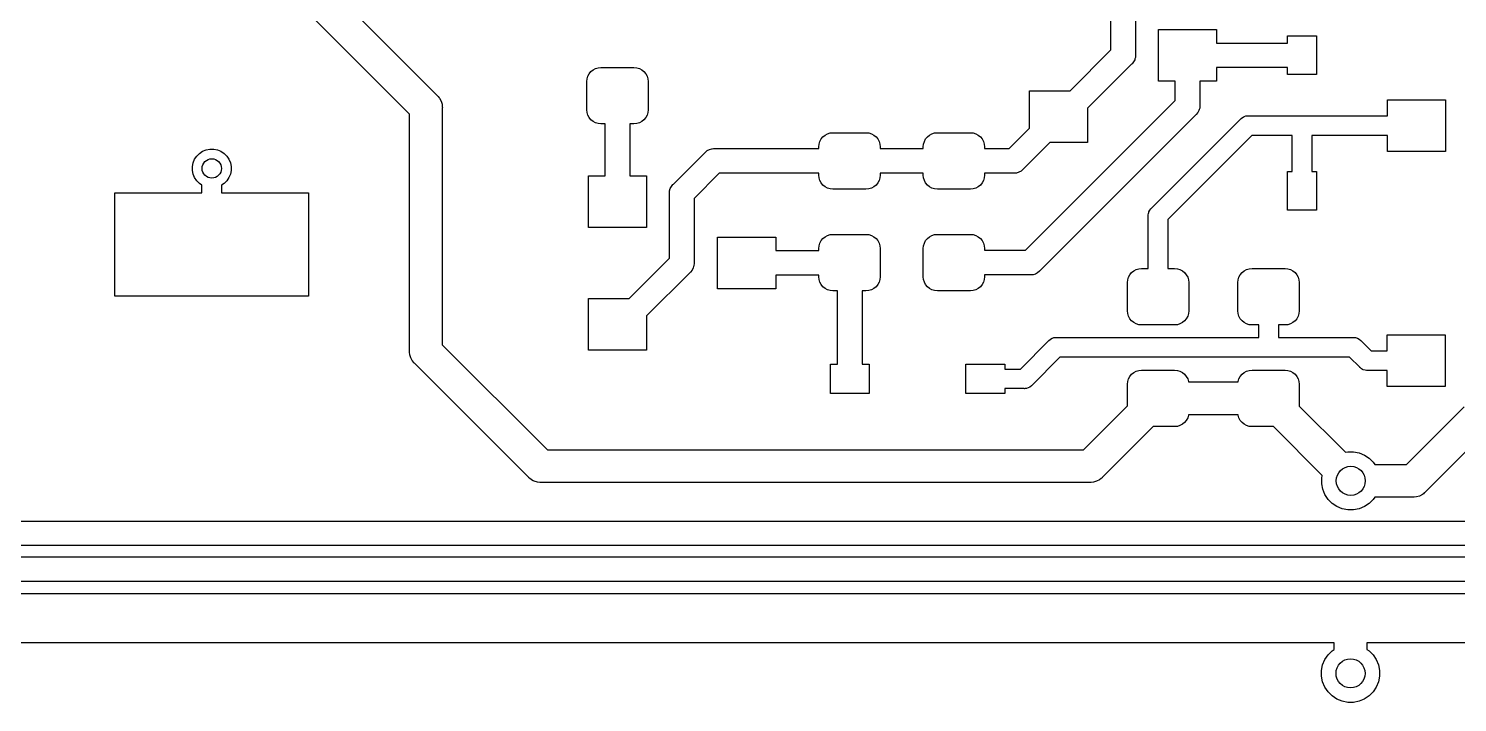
# Model space of a CAD drawing. Extents: x -66 to 211, y -177 to 13.
# Drawn here: x 105.08 to 127.21, y -131.25 to -120.81 of the extents above; entities that cross this region are included whole.
import ezdxf

# ---------------------------------------------------------------- set-up
doc = ezdxf.new("R2010")
doc.units = 0
doc.layers.add('BLACK', color=7, linetype='CONTINUOUS')

msp = doc.modelspace()

# ---------------------------------------------------------------- linework, layer by layer
at = {"layer": 'BLACK', "linetype": 'CONTINUOUS'}
for p, q in [((121.846, -121.143), (121.846, -119.449)), ((122.227, -119.379), (122.227, -121.212)), ((109.184, -119.624), (111.405, -121.844)), ((110.98, -122.138), (108.76, -119.917)), ((122.582, -121.627), (122.582, -120.827)), ((122.582, -120.827), (123.482, -120.827)), ((123.482, -120.827), (123.482, -121.036)), ((123.482, -121.036), (124.58, -121.036)), ((124.58, -121.036), (124.58, -120.926)), ((124.58, -120.926), (125.03, -120.926)), ((125.03, -120.926), (125.03, -121.526)), ((121.212, -121.777), (121.846, -121.143)), ((122.217, -121.283), (122.214, -121.295)), ((122.225, -121.259), (122.217, -121.283)), ((122.227, -121.231), (122.225, -121.259)), ((122.227, -121.212), (122.228, -121.222)), ((122.228, -121.222), (122.227, -121.231)), ((122.227, -121.231), (122.227, -121.231)), ((122.227, -121.231), (122.227, -121.231)), ((113.743, -121.549), (113.763, -121.511)), ((113.763, -121.511), (113.79, -121.478)), ((113.79, -121.478), (113.823, -121.451)), ((113.823, -121.451), (113.861, -121.431)), ((113.861, -121.431), (113.902, -121.418)), ((113.902, -121.418), (113.945, -121.414)), ((113.945, -121.414), (114.457, -121.414)), ((114.457, -121.414), (114.5, -121.418)), ((114.5, -121.418), (114.541, -121.431)), ((114.541, -121.431), (114.579, -121.451)), ((114.579, -121.451), (114.612, -121.478)), ((114.612, -121.478), (114.639, -121.511)), ((114.639, -121.511), (114.659, -121.549)), ((122.165, -121.363), (121.482, -122.046)), ((122.172, -121.357), (122.165, -121.363)), ((122.196, -121.328), (122.172, -121.357)), ((122.214, -121.295), (122.196, -121.328)), ((124.58, -121.417), (123.482, -121.417)), ((123.482, -121.417), (123.482, -121.627)), ((124.58, -121.526), (124.58, -121.417)), ((113.726, -121.633), (113.73, -121.59)), ((113.726, -122.07), (113.726, -121.633)), ((113.73, -121.59), (113.743, -121.549)), ((114.659, -121.549), (114.672, -121.59)), ((114.672, -121.59), (114.676, -121.633)), ((114.676, -121.633), (114.676, -122.07)), ((122.841, -121.627), (122.582, -121.627)), ((122.841, -121.929), (122.841, -121.627)), ((123.482, -121.627), (123.222, -121.627)), ((123.222, -121.627), (123.222, -121.998)), ((125.03, -121.526), (124.58, -121.526)), ((111.405, -121.844), (111.415, -121.852)), ((111.415, -121.852), (111.423, -121.862)), ((111.423, -121.862), (111.423, -121.862)), ((111.423, -121.862), (111.44, -121.884)), ((111.44, -121.884), (111.446, -121.891)), ((111.446, -121.891), (111.47, -121.935)), ((111.47, -121.935), (111.485, -121.983)), ((120.523, -124.247), (122.841, -121.929)), ((120.582, -122.357), (120.582, -121.777)), ((120.582, -121.777), (121.212, -121.777)), ((126.127, -121.916), (127.027, -121.916)), ((126.127, -122.164), (126.127, -121.916)), ((127.027, -121.916), (127.027, -122.716)), ((110.98, -125.801), (110.98, -122.138)), ((111.485, -121.983), (111.488, -122.02)), ((111.488, -122.02), (111.488, -122.02)), ((111.488, -122.02), (111.489, -122.033)), ((111.489, -122.033), (111.488, -122.045)), ((111.488, -122.045), (111.488, -125.709)), ((113.73, -122.113), (113.726, -122.07)), ((113.743, -122.154), (113.73, -122.113)), ((113.763, -122.192), (113.743, -122.154)), ((114.659, -122.154), (114.639, -122.192)), ((114.672, -122.113), (114.659, -122.154)), ((114.676, -122.07), (114.672, -122.113)), ((123.16, -122.149), (120.744, -124.565)), ((121.482, -122.046), (121.482, -122.577)), ((123.167, -122.143), (123.16, -122.149)), ((123.191, -122.114), (123.167, -122.143)), ((123.209, -122.081), (123.191, -122.114)), ((123.213, -122.066), (123.209, -122.081)), ((123.22, -122.045), (123.213, -122.066)), ((123.223, -122.008), (123.22, -122.045)), ((123.222, -121.998), (123.223, -122.008)), ((123.891, -122.184), (123.909, -122.175)), ((123.909, -122.175), (123.937, -122.166)), ((123.937, -122.166), (123.96, -122.164)), ((123.96, -122.164), (123.967, -122.163)), ((123.96, -122.164), (123.96, -122.164)), ((123.967, -122.163), (123.975, -122.164)), ((123.975, -122.164), (124.801, -122.164)), ((124.801, -122.164), (124.808, -122.163)), ((124.808, -122.163), (124.815, -122.164)), ((124.815, -122.164), (126.127, -122.164)), ((113.79, -122.225), (113.763, -122.192)), ((113.823, -122.252), (113.79, -122.225)), ((113.861, -122.272), (113.823, -122.252)), ((113.902, -122.285), (113.861, -122.272)), ((113.945, -122.289), (113.902, -122.285)), ((114.01, -122.289), (113.945, -122.289)), ((114.01, -123.092), (114.01, -122.289)), ((114.457, -122.289), (114.391, -122.289)), ((114.391, -122.289), (114.391, -123.092)), ((114.5, -122.285), (114.457, -122.289)), ((114.541, -122.272), (114.5, -122.285)), ((114.579, -122.252), (114.541, -122.272)), ((114.612, -122.225), (114.579, -122.252)), ((114.639, -122.192), (114.612, -122.225)), ((120.267, -122.672), (120.582, -122.357)), ((122.473, -123.595), (123.854, -122.214)), ((123.854, -122.214), (123.859, -122.208)), ((123.859, -122.208), (123.865, -122.203)), ((123.865, -122.203), (123.882, -122.189)), ((123.882, -122.189), (123.891, -122.184)), ((117.32, -122.643), (117.324, -122.601)), ((117.324, -122.601), (117.337, -122.56)), ((117.337, -122.56), (117.357, -122.522)), ((117.357, -122.522), (117.384, -122.489)), ((117.384, -122.489), (117.417, -122.462)), ((117.417, -122.462), (117.455, -122.441)), ((117.455, -122.441), (117.496, -122.429)), ((117.496, -122.429), (117.539, -122.425)), ((117.539, -122.425), (118.051, -122.425)), ((118.051, -122.425), (118.094, -122.429)), ((118.094, -122.429), (118.135, -122.441)), ((118.135, -122.441), (118.173, -122.462)), ((118.173, -122.462), (118.206, -122.489)), ((118.206, -122.489), (118.233, -122.522)), ((118.233, -122.522), (118.253, -122.56)), ((118.253, -122.56), (118.266, -122.601)), ((118.266, -122.601), (118.27, -122.643)), ((118.938, -122.643), (118.942, -122.601)), ((118.942, -122.601), (118.955, -122.56)), ((118.955, -122.56), (118.975, -122.522)), ((118.975, -122.522), (119.002, -122.489)), ((119.002, -122.489), (119.035, -122.462)), ((119.035, -122.462), (119.073, -122.441)), ((119.073, -122.441), (119.114, -122.429)), ((119.114, -122.429), (119.157, -122.425)), ((119.157, -122.425), (119.669, -122.425)), ((119.669, -122.425), (119.712, -122.429)), ((119.712, -122.429), (119.753, -122.441)), ((119.753, -122.441), (119.791, -122.462)), ((119.791, -122.462), (119.824, -122.489)), ((119.824, -122.489), (119.851, -122.522)), ((119.851, -122.522), (119.871, -122.56)), ((119.871, -122.56), (119.884, -122.601)), ((119.884, -122.601), (119.888, -122.643)), ((120.901, -122.577), (120.488, -122.99)), ((121.482, -122.577), (120.901, -122.577)), ((124.03, -122.469), (122.728, -123.771)), ((124.653, -122.469), (124.03, -122.469)), ((124.653, -123.026), (124.653, -122.469)), ((126.127, -122.469), (124.958, -122.469)), ((124.958, -122.469), (124.958, -123.026)), ((126.127, -122.716), (126.127, -122.469)), ((107.629, -122.892), (107.651, -122.837)), ((107.651, -122.837), (107.684, -122.788)), ((107.684, -122.788), (107.726, -122.746)), ((107.726, -122.746), (107.775, -122.713)), ((107.775, -122.713), (107.829, -122.691)), ((107.829, -122.691), (107.887, -122.679)), ((107.887, -122.679), (107.947, -122.679)), ((107.947, -122.679), (108.004, -122.691)), ((108.004, -122.691), (108.059, -122.713)), ((108.059, -122.713), (108.108, -122.746)), ((108.108, -122.746), (108.15, -122.788)), ((108.15, -122.788), (108.183, -122.837)), ((108.183, -122.837), (108.205, -122.892)), ((115.069, -123.224), (115.558, -122.734)), ((115.558, -122.734), (115.564, -122.727)), ((115.564, -122.727), (115.593, -122.703)), ((115.593, -122.703), (115.626, -122.685)), ((115.626, -122.685), (115.629, -122.684)), ((115.629, -122.684), (115.662, -122.674)), ((115.662, -122.674), (115.666, -122.674)), ((115.666, -122.674), (115.69, -122.672)), ((115.69, -122.672), (115.7, -122.671)), ((115.69, -122.672), (115.69, -122.672)), ((115.7, -122.671), (115.709, -122.672)), ((115.709, -122.672), (117.32, -122.672)), ((117.32, -122.672), (117.32, -122.643)), ((118.27, -122.643), (118.27, -122.672)), ((118.27, -122.672), (118.938, -122.672)), ((118.938, -122.672), (118.938, -122.643)), ((119.888, -122.643), (119.888, -122.672)), ((119.888, -122.672), (120.267, -122.672)), ((127.027, -122.716), (126.127, -122.716)), ((107.617, -122.95), (107.629, -122.892)), ((107.617, -123.009), (107.617, -122.95)), ((107.629, -123.067), (107.617, -123.009)), ((108.205, -122.892), (108.217, -122.95)), ((108.217, -123.009), (108.205, -123.067)), ((108.217, -122.95), (108.217, -123.009)), ((115.779, -123.053), (115.387, -123.444)), ((117.32, -123.053), (115.779, -123.053)), ((117.32, -123.081), (117.32, -123.053)), ((118.938, -123.053), (118.27, -123.053)), ((118.27, -123.053), (118.27, -123.081)), ((118.938, -123.081), (118.938, -123.053)), ((120.337, -123.053), (119.888, -123.053)), ((119.888, -123.053), (119.888, -123.081)), ((120.346, -123.054), (120.337, -123.053)), ((120.356, -123.053), (120.346, -123.054)), ((120.384, -123.05), (120.356, -123.053)), ((120.356, -123.053), (120.356, -123.053)), ((120.419, -123.039), (120.384, -123.05)), ((120.453, -123.021), (120.419, -123.039)), ((120.482, -122.997), (120.453, -123.021)), ((120.488, -122.99), (120.482, -122.997)), ((124.58, -123.626), (124.58, -123.026)), ((124.58, -123.026), (124.653, -123.026)), ((124.958, -123.026), (125.03, -123.026)), ((125.03, -123.026), (125.03, -123.626)), ((107.651, -123.121), (107.629, -123.067)), ((107.684, -123.17), (107.651, -123.121)), ((107.726, -123.212), (107.684, -123.17)), ((107.762, -123.237), (107.726, -123.212)), ((107.762, -123.358), (107.762, -123.237)), ((108.108, -123.212), (108.067, -123.24)), ((108.067, -123.24), (108.067, -123.358)), ((108.15, -123.17), (108.108, -123.212)), ((108.183, -123.121), (108.15, -123.17)), ((108.205, -123.067), (108.183, -123.121)), ((113.752, -123.892), (113.752, -123.092)), ((113.752, -123.092), (114.01, -123.092)), ((114.391, -123.092), (114.652, -123.092)), ((114.652, -123.092), (114.652, -123.892)), ((115.02, -123.292), (115.037, -123.259)), ((115.037, -123.259), (115.038, -123.259)), ((115.038, -123.259), (115.061, -123.23)), ((115.061, -123.23), (115.069, -123.224)), ((117.324, -123.124), (117.32, -123.081)), ((117.337, -123.165), (117.324, -123.124)), ((117.357, -123.202), (117.337, -123.165)), ((117.384, -123.236), (117.357, -123.202)), ((117.417, -123.263), (117.384, -123.236)), ((117.455, -123.283), (117.417, -123.263)), ((117.496, -123.295), (117.455, -123.283)), ((118.135, -123.283), (118.094, -123.295)), ((118.173, -123.263), (118.135, -123.283)), ((118.206, -123.236), (118.173, -123.263)), ((118.233, -123.202), (118.206, -123.236)), ((118.253, -123.165), (118.233, -123.202)), ((118.266, -123.124), (118.253, -123.165)), ((118.27, -123.081), (118.266, -123.124)), ((118.942, -123.124), (118.938, -123.081)), ((118.955, -123.165), (118.942, -123.124)), ((118.975, -123.202), (118.955, -123.165)), ((119.002, -123.236), (118.975, -123.202)), ((119.035, -123.263), (119.002, -123.236)), ((119.073, -123.283), (119.035, -123.263)), ((119.114, -123.295), (119.073, -123.283)), ((119.753, -123.283), (119.712, -123.295)), ((119.791, -123.263), (119.753, -123.283)), ((119.824, -123.236), (119.791, -123.263)), ((119.851, -123.202), (119.824, -123.236)), ((119.871, -123.165), (119.851, -123.202)), ((119.884, -123.124), (119.871, -123.165)), ((119.888, -123.081), (119.884, -123.124)), ((106.415, -124.958), (106.415, -123.358)), ((106.415, -123.358), (107.762, -123.358)), ((108.067, -123.358), (109.415, -123.358)), ((109.415, -123.358), (109.415, -124.958)), ((115.005, -123.365), (115.009, -123.328)), ((115.006, -123.375), (115.005, -123.365)), ((115.006, -124.368), (115.006, -123.375)), ((115.009, -123.328), (115.02, -123.292)), ((115.387, -123.444), (115.387, -124.438)), ((117.539, -123.3), (117.496, -123.295)), ((118.051, -123.3), (117.539, -123.3)), ((118.094, -123.295), (118.051, -123.3)), ((119.157, -123.3), (119.114, -123.295)), ((119.669, -123.3), (119.157, -123.3)), ((119.712, -123.295), (119.669, -123.3)), ((122.422, -123.708), (122.423, -123.696)), ((122.423, -123.716), (122.422, -123.708)), ((122.423, -123.696), (122.425, -123.678)), ((122.423, -124.528), (122.423, -123.716)), ((122.425, -123.678), (122.431, -123.659)), ((122.431, -123.659), (122.434, -123.65)), ((122.434, -123.65), (122.448, -123.623)), ((122.448, -123.623), (122.462, -123.606)), ((122.462, -123.606), (122.467, -123.6)), ((122.462, -123.606), (122.462, -123.606)), ((122.467, -123.6), (122.473, -123.595)), ((125.03, -123.626), (124.58, -123.626)), ((114.652, -123.892), (113.752, -123.892)), ((122.728, -123.771), (122.728, -124.528)), ((115.752, -124.842), (115.752, -124.042)), ((115.752, -124.042), (116.652, -124.042)), ((116.652, -124.042), (116.652, -124.252)), ((117.324, -124.176), (117.337, -124.135)), ((117.337, -124.135), (117.357, -124.097)), ((117.357, -124.097), (117.384, -124.064)), ((117.384, -124.064), (117.417, -124.037)), ((117.417, -124.037), (117.455, -124.016)), ((117.455, -124.016), (117.496, -124.004)), ((117.496, -124.004), (117.539, -124)), ((117.539, -124), (118.051, -124)), ((118.051, -124), (118.094, -124.004)), ((118.094, -124.004), (118.135, -124.016)), ((118.135, -124.016), (118.173, -124.037)), ((118.173, -124.037), (118.206, -124.064)), ((118.206, -124.064), (118.233, -124.097)), ((118.233, -124.097), (118.253, -124.135)), ((118.253, -124.135), (118.266, -124.176)), ((118.942, -124.176), (118.955, -124.135)), ((118.955, -124.135), (118.975, -124.097)), ((118.975, -124.097), (119.002, -124.064)), ((119.002, -124.064), (119.035, -124.037)), ((119.035, -124.037), (119.073, -124.016)), ((119.073, -124.016), (119.114, -124.004)), ((119.114, -124.004), (119.157, -124)), ((119.157, -124), (119.669, -124)), ((119.669, -124), (119.712, -124.004)), ((119.712, -124.004), (119.753, -124.016)), ((119.753, -124.016), (119.791, -124.037)), ((119.791, -124.037), (119.824, -124.064)), ((119.824, -124.064), (119.851, -124.097)), ((119.851, -124.097), (119.871, -124.135)), ((119.871, -124.135), (119.884, -124.176)), ((114.382, -124.992), (115.006, -124.368)), ((116.652, -124.252), (117.32, -124.252)), ((117.32, -124.218), (117.324, -124.176)), ((117.32, -124.252), (117.32, -124.218)), ((118.266, -124.176), (118.27, -124.218)), ((118.27, -124.218), (118.27, -124.656)), ((118.938, -124.218), (118.942, -124.176)), ((118.938, -124.656), (118.938, -124.218)), ((119.884, -124.176), (119.888, -124.218)), ((119.888, -124.218), (119.888, -124.247)), ((119.888, -124.247), (120.523, -124.247)), ((115.325, -124.589), (114.652, -125.262)), ((115.332, -124.583), (115.325, -124.589)), ((115.356, -124.554), (115.332, -124.583)), ((115.373, -124.521), (115.356, -124.554)), ((115.381, -124.497), (115.373, -124.521)), ((115.384, -124.485), (115.381, -124.497)), ((115.388, -124.447), (115.384, -124.485)), ((115.387, -124.438), (115.388, -124.447)), ((120.709, -124.596), (120.675, -124.614)), ((120.738, -124.572), (120.709, -124.596)), ((120.744, -124.565), (120.738, -124.572)), ((122.137, -124.625), (122.164, -124.592)), ((122.164, -124.592), (122.198, -124.565)), ((122.198, -124.565), (122.235, -124.545)), ((122.235, -124.545), (122.276, -124.532)), ((122.276, -124.532), (122.319, -124.528)), ((122.319, -124.528), (122.423, -124.528)), ((122.728, -124.528), (122.832, -124.528)), ((122.832, -124.528), (122.874, -124.532)), ((122.874, -124.532), (122.915, -124.545)), ((122.915, -124.545), (122.953, -124.565)), ((122.953, -124.565), (122.986, -124.592)), ((122.986, -124.592), (123.013, -124.625)), ((123.849, -124.625), (123.876, -124.592)), ((123.876, -124.592), (123.909, -124.565)), ((123.909, -124.565), (123.947, -124.545)), ((123.947, -124.545), (123.988, -124.532)), ((123.988, -124.532), (124.031, -124.528)), ((124.031, -124.528), (124.544, -124.528)), ((124.544, -124.528), (124.586, -124.532)), ((124.586, -124.532), (124.627, -124.545)), ((124.627, -124.545), (124.665, -124.565)), ((124.665, -124.565), (124.698, -124.592)), ((124.698, -124.592), (124.725, -124.625)), ((117.32, -124.633), (116.652, -124.633)), ((116.652, -124.633), (116.652, -124.842)), ((117.32, -124.656), (117.32, -124.633)), ((117.324, -124.699), (117.32, -124.656)), ((117.337, -124.74), (117.324, -124.699)), ((117.357, -124.777), (117.337, -124.74)), ((117.384, -124.811), (117.357, -124.777)), ((117.417, -124.838), (117.384, -124.811)), ((118.206, -124.811), (118.173, -124.838)), ((118.233, -124.777), (118.206, -124.811)), ((118.253, -124.74), (118.233, -124.777)), ((118.266, -124.699), (118.253, -124.74)), ((118.27, -124.656), (118.266, -124.699)), ((118.942, -124.699), (118.938, -124.656)), ((118.955, -124.74), (118.942, -124.699)), ((118.975, -124.777), (118.955, -124.74)), ((119.002, -124.811), (118.975, -124.777)), ((119.035, -124.838), (119.002, -124.811)), ((119.824, -124.811), (119.791, -124.838)), ((119.851, -124.777), (119.824, -124.811)), ((119.871, -124.74), (119.851, -124.777)), ((119.884, -124.699), (119.871, -124.74)), ((119.888, -124.656), (119.884, -124.699)), ((120.593, -124.628), (119.888, -124.628)), ((119.888, -124.628), (119.888, -124.656)), ((120.602, -124.629), (120.593, -124.628)), ((120.612, -124.628), (120.602, -124.629)), ((120.64, -124.625), (120.612, -124.628)), ((120.612, -124.628), (120.612, -124.628)), ((120.675, -124.614), (120.64, -124.625)), ((122.1, -124.747), (122.105, -124.704)), ((122.1, -125.184), (122.1, -124.747)), ((122.105, -124.704), (122.117, -124.663)), ((122.117, -124.663), (122.137, -124.625)), ((123.013, -124.625), (123.034, -124.663)), ((123.034, -124.663), (123.046, -124.704)), ((123.046, -124.704), (123.05, -124.747)), ((123.05, -124.747), (123.05, -125.184)), ((123.812, -124.747), (123.816, -124.704)), ((123.812, -125.184), (123.812, -124.747)), ((123.816, -124.704), (123.829, -124.663)), ((123.829, -124.663), (123.849, -124.625)), ((124.725, -124.625), (124.746, -124.663)), ((124.746, -124.663), (124.758, -124.704)), ((124.758, -124.704), (124.762, -124.747)), ((124.762, -124.747), (124.762, -125.184)), ((109.415, -124.958), (106.415, -124.958)), ((113.752, -125.792), (113.752, -124.992)), ((113.752, -124.992), (114.382, -124.992)), ((116.652, -124.842), (115.752, -124.842)), ((117.455, -124.858), (117.417, -124.838)), ((117.496, -124.87), (117.455, -124.858)), ((117.539, -124.875), (117.496, -124.87)), ((117.61, -124.875), (117.539, -124.875)), ((117.61, -126.013), (117.61, -124.875)), ((118.051, -124.875), (117.991, -124.875)), ((117.991, -124.875), (117.991, -126.013)), ((118.094, -124.87), (118.051, -124.875)), ((118.135, -124.858), (118.094, -124.87)), ((118.173, -124.838), (118.135, -124.858)), ((119.073, -124.858), (119.035, -124.838)), ((119.114, -124.87), (119.073, -124.858)), ((119.157, -124.875), (119.114, -124.87)), ((119.669, -124.875), (119.157, -124.875)), ((119.712, -124.87), (119.669, -124.875)), ((119.753, -124.858), (119.712, -124.87)), ((119.791, -124.838), (119.753, -124.858)), ((114.652, -125.262), (114.652, -125.792)), ((122.105, -125.227), (122.1, -125.184)), ((122.117, -125.268), (122.105, -125.227)), ((122.137, -125.306), (122.117, -125.268)), ((123.034, -125.268), (123.013, -125.306)), ((123.046, -125.227), (123.034, -125.268)), ((123.05, -125.184), (123.046, -125.227)), ((123.816, -125.227), (123.812, -125.184)), ((123.829, -125.268), (123.816, -125.227)), ((123.849, -125.306), (123.829, -125.268)), ((124.746, -125.268), (124.725, -125.306)), ((124.758, -125.227), (124.746, -125.268)), ((124.762, -125.184), (124.758, -125.227)), ((122.164, -125.339), (122.137, -125.306)), ((122.198, -125.366), (122.164, -125.339)), ((122.235, -125.386), (122.198, -125.366)), ((122.276, -125.399), (122.235, -125.386)), ((122.319, -125.403), (122.276, -125.399)), ((122.832, -125.403), (122.319, -125.403)), ((122.874, -125.399), (122.832, -125.403)), ((122.915, -125.386), (122.874, -125.399)), ((122.953, -125.366), (122.915, -125.386)), ((122.986, -125.339), (122.953, -125.366)), ((123.013, -125.306), (122.986, -125.339)), ((123.876, -125.339), (123.849, -125.306)), ((123.909, -125.366), (123.876, -125.339)), ((123.947, -125.386), (123.909, -125.366)), ((123.988, -125.399), (123.947, -125.386)), ((124.031, -125.403), (123.988, -125.399)), ((124.135, -125.403), (124.031, -125.403)), ((124.135, -125.598), (124.135, -125.403)), ((124.544, -125.403), (124.44, -125.403)), ((124.44, -125.403), (124.44, -125.598)), ((124.586, -125.399), (124.544, -125.403)), ((124.627, -125.386), (124.586, -125.399)), ((124.665, -125.366), (124.627, -125.386)), ((124.698, -125.339), (124.665, -125.366)), ((124.725, -125.306), (124.698, -125.339)), ((111.488, -125.709), (113.115, -127.335)), ((120.442, -126.086), (120.88, -125.648)), ((120.88, -125.648), (120.884, -125.642)), ((120.884, -125.642), (120.902, -125.628)), ((120.902, -125.628), (120.908, -125.623)), ((120.908, -125.623), (120.934, -125.609)), ((120.934, -125.609), (120.942, -125.606)), ((120.942, -125.606), (120.963, -125.6)), ((120.963, -125.6), (120.985, -125.598)), ((120.985, -125.598), (120.993, -125.597)), ((120.985, -125.598), (120.985, -125.598)), ((120.993, -125.597), (121, -125.598)), ((121, -125.598), (124.135, -125.598)), ((124.44, -125.598), (125.598, -125.598)), ((125.598, -125.598), (125.606, -125.597)), ((125.606, -125.597), (125.613, -125.598)), ((125.613, -125.598), (125.613, -125.598)), ((125.613, -125.598), (125.636, -125.6)), ((125.636, -125.6), (125.664, -125.609)), ((125.664, -125.609), (125.691, -125.623)), ((125.691, -125.623), (125.714, -125.642)), ((125.714, -125.642), (125.719, -125.648)), ((125.719, -125.648), (125.875, -125.804)), ((126.124, -125.804), (126.124, -125.556)), ((126.124, -125.556), (127.024, -125.556)), ((127.024, -125.556), (127.024, -126.356)), ((110.979, -125.814), (110.98, -125.801)), ((110.98, -125.826), (110.979, -125.814)), ((110.984, -125.864), (110.98, -125.826)), ((110.98, -125.826), (110.98, -125.826)), ((110.998, -125.911), (110.984, -125.864)), ((111.022, -125.956), (110.998, -125.911)), ((114.652, -125.792), (113.752, -125.792)), ((121.056, -125.903), (120.618, -126.34)), ((124.282, -125.903), (121.056, -125.903)), ((124.29, -125.903), (124.282, -125.903)), ((124.297, -125.903), (124.29, -125.903)), ((125.543, -125.903), (124.297, -125.903)), ((125.699, -126.059), (125.543, -125.903)), ((125.875, -125.804), (126.124, -125.804)), ((111.046, -125.985), (111.022, -125.956)), ((111.022, -125.956), (111.022, -125.956)), ((111.054, -125.994), (111.046, -125.985)), ((111.046, -125.985), (111.046, -125.985)), ((111.063, -126.002), (111.054, -125.994)), ((112.821, -127.76), (111.063, -126.002)), ((117.5, -126.463), (117.5, -126.013)), ((117.5, -126.013), (117.61, -126.013)), ((117.991, -126.013), (118.1, -126.013)), ((118.1, -126.013), (118.1, -126.463)), ((119.6, -126.463), (119.6, -126.013)), ((119.6, -126.013), (120.2, -126.013)), ((120.2, -126.013), (120.2, -126.086)), ((120.2, -126.086), (120.442, -126.086)), ((122.164, -126.167), (122.198, -126.14)), ((122.198, -126.14), (122.235, -126.12)), ((122.235, -126.12), (122.276, -126.107)), ((122.276, -126.107), (122.319, -126.103)), ((122.319, -126.103), (122.832, -126.103)), ((122.832, -126.103), (122.874, -126.107)), ((122.874, -126.107), (122.915, -126.12)), ((122.915, -126.12), (122.953, -126.14)), ((122.953, -126.14), (122.986, -126.167)), ((123.876, -126.167), (123.909, -126.14)), ((123.909, -126.14), (123.947, -126.12)), ((123.947, -126.12), (123.988, -126.107)), ((123.988, -126.107), (124.031, -126.103)), ((124.031, -126.103), (124.544, -126.103)), ((124.544, -126.103), (124.586, -126.107)), ((124.586, -126.107), (124.627, -126.12)), ((124.627, -126.12), (124.665, -126.14)), ((124.665, -126.14), (124.698, -126.167)), ((125.703, -126.064), (125.699, -126.059)), ((125.709, -126.069), (125.703, -126.064)), ((125.727, -126.083), (125.709, -126.069)), ((125.709, -126.069), (125.709, -126.069)), ((125.741, -126.091), (125.727, -126.083)), ((125.753, -126.098), (125.741, -126.091)), ((125.782, -126.106), (125.753, -126.098)), ((125.804, -126.108), (125.782, -126.106)), ((125.812, -126.109), (125.804, -126.108)), ((125.804, -126.108), (125.804, -126.108)), ((125.819, -126.108), (125.812, -126.109)), ((126.124, -126.108), (125.819, -126.108)), ((126.124, -126.356), (126.124, -126.108)), ((120.564, -126.379), (120.535, -126.388)), ((120.59, -126.365), (120.564, -126.379)), ((120.613, -126.346), (120.59, -126.365)), ((120.618, -126.34), (120.613, -126.346)), ((122.1, -126.322), (122.105, -126.279)), ((122.1, -126.656), (122.1, -126.322)), ((122.105, -126.279), (122.117, -126.238)), ((122.117, -126.238), (122.137, -126.2)), ((122.137, -126.2), (122.164, -126.167)), ((122.986, -126.167), (123.013, -126.2)), ((123.013, -126.2), (123.034, -126.238)), ((123.034, -126.238), (123.046, -126.279)), ((123.046, -126.279), (123.047, -126.286)), ((123.047, -126.286), (123.816, -126.286)), ((123.816, -126.279), (123.829, -126.238)), ((123.816, -126.286), (123.816, -126.279)), ((123.829, -126.238), (123.849, -126.2)), ((123.849, -126.2), (123.876, -126.167)), ((124.698, -126.167), (124.725, -126.2)), ((124.725, -126.2), (124.746, -126.238)), ((124.746, -126.238), (124.758, -126.279)), ((124.758, -126.279), (124.762, -126.322)), ((124.762, -126.322), (124.762, -126.661)), ((127.024, -126.356), (126.124, -126.356)), ((118.1, -126.463), (117.5, -126.463)), ((120.2, -126.463), (119.6, -126.463)), ((120.497, -126.39), (120.2, -126.39)), ((120.2, -126.39), (120.2, -126.463)), ((120.505, -126.391), (120.497, -126.39)), ((120.512, -126.39), (120.505, -126.391)), ((120.535, -126.388), (120.512, -126.39)), ((120.512, -126.39), (120.512, -126.39)), ((121.421, -127.335), (122.1, -126.656)), ((123.046, -126.802), (123.034, -126.843)), ((123.047, -126.794), (123.046, -126.802)), ((123.816, -126.794), (123.047, -126.794)), ((123.816, -126.802), (123.816, -126.794)), ((123.829, -126.843), (123.816, -126.802)), ((124.762, -126.661), (125.477, -127.376)), ((126.422, -127.564), (127.315, -126.671)), ((122.497, -126.978), (121.715, -127.76)), ((122.832, -126.978), (122.497, -126.978)), ((122.874, -126.974), (122.832, -126.978)), ((122.915, -126.961), (122.874, -126.974)), ((122.953, -126.941), (122.915, -126.961)), ((122.986, -126.914), (122.953, -126.941)), ((123.013, -126.881), (122.986, -126.914)), ((123.034, -126.843), (123.013, -126.881)), ((123.849, -126.881), (123.829, -126.843)), ((123.876, -126.914), (123.849, -126.881)), ((123.909, -126.941), (123.876, -126.914)), ((123.947, -126.961), (123.909, -126.941)), ((123.988, -126.974), (123.947, -126.961)), ((124.031, -126.978), (123.988, -126.974)), ((124.361, -126.978), (124.031, -126.978)), ((125.118, -127.735), (124.361, -126.978)), ((127.74, -126.965), (126.716, -127.989)), ((113.115, -127.335), (121.421, -127.335)), ((125.477, -127.376), (125.515, -127.368)), ((125.515, -127.368), (125.604, -127.368)), ((125.604, -127.368), (125.691, -127.385)), ((125.691, -127.385), (125.773, -127.419)), ((125.773, -127.419), (125.847, -127.468)), ((125.847, -127.468), (125.909, -127.531)), ((125.909, -127.531), (125.931, -127.564)), ((125.931, -127.564), (126.422, -127.564)), ((112.829, -127.77), (112.821, -127.76)), ((112.839, -127.778), (112.829, -127.77)), ((112.868, -127.801), (112.839, -127.778)), ((112.839, -127.778), (112.839, -127.778)), ((112.897, -127.817), (112.868, -127.801)), ((112.912, -127.825), (112.897, -127.817)), ((112.96, -127.84), (112.912, -127.825)), ((112.997, -127.843), (112.96, -127.84)), ((113.01, -127.845), (112.997, -127.843)), ((112.997, -127.843), (112.997, -127.843)), ((113.022, -127.843), (113.01, -127.845)), ((121.514, -127.843), (113.022, -127.843)), ((121.526, -127.845), (121.514, -127.843)), ((121.539, -127.843), (121.526, -127.845)), ((121.576, -127.84), (121.539, -127.843)), ((121.539, -127.843), (121.539, -127.843)), ((121.624, -127.825), (121.576, -127.84)), ((121.668, -127.801), (121.624, -127.825)), ((121.693, -127.781), (121.668, -127.801)), ((121.697, -127.778), (121.693, -127.781)), ((121.707, -127.77), (121.697, -127.778)), ((121.697, -127.778), (121.697, -127.778)), ((121.715, -127.76), (121.707, -127.77)), ((125.11, -127.774), (125.118, -127.735)), ((125.11, -127.862), (125.11, -127.774)), ((125.127, -127.949), (125.11, -127.862)), ((125.161, -128.031), (125.127, -127.949)), ((125.21, -128.105), (125.161, -128.031)), ((125.273, -128.167), (125.21, -128.105)), ((125.909, -128.105), (125.847, -128.167)), ((125.931, -128.072), (125.909, -128.105)), ((126.515, -128.072), (125.931, -128.072)), ((126.528, -128.073), (126.515, -128.072)), ((126.54, -128.072), (126.528, -128.073)), ((126.577, -128.068), (126.54, -128.072)), ((126.54, -128.072), (126.54, -128.072)), ((126.625, -128.054), (126.577, -128.068)), ((126.669, -128.03), (126.625, -128.054)), ((126.686, -128.017), (126.669, -128.03)), ((126.698, -128.006), (126.686, -128.017)), ((126.708, -127.998), (126.698, -128.006)), ((126.698, -128.006), (126.698, -128.006)), ((126.716, -127.989), (126.708, -127.998)), ((125.347, -128.217), (125.273, -128.167)), ((125.429, -128.251), (125.347, -128.217)), ((125.515, -128.268), (125.429, -128.251)), ((125.604, -128.268), (125.515, -128.268)), ((125.691, -128.251), (125.604, -128.268)), ((125.773, -128.217), (125.691, -128.251)), ((125.847, -128.167), (125.773, -128.217)), ((-2.52713, -128.44), (136.538, -128.44)), ((-2.84717, -128.996), (136.814, -128.996)), ((136.607, -128.821), (-2.5967, -128.821)), ((136.884, -129.377), (-2.91674, -129.377)), ((-3.101, -129.565), (147.02, -129.565)), ((125.303, -130.327), (58.9966, -130.327)), ((125.303, -130.428), (125.303, -130.327)), ((147.159, -130.327), (125.811, -130.327)), ((125.811, -130.327), (125.811, -130.428)), ((125.125, -130.669), (125.158, -130.587)), ((125.158, -130.587), (125.208, -130.513)), ((125.208, -130.513), (125.27, -130.45)), ((125.27, -130.45), (125.303, -130.428)), ((125.811, -130.428), (125.844, -130.45)), ((125.844, -130.45), (125.907, -130.513)), ((125.907, -130.513), (125.956, -130.587)), ((125.956, -130.587), (125.99, -130.669)), ((125.107, -130.756), (125.125, -130.669)), ((125.107, -130.844), (125.107, -130.756)), ((125.99, -130.669), (126.007, -130.756)), ((126.007, -130.756), (126.007, -130.844)), ((125.125, -130.931), (125.107, -130.844)), ((125.158, -131.013), (125.125, -130.931)), ((125.208, -131.087), (125.158, -131.013)), ((125.956, -131.013), (125.907, -131.087)), ((125.99, -130.931), (125.956, -131.013)), ((126.007, -130.844), (125.99, -130.931)), ((125.27, -131.149), (125.208, -131.087)), ((125.344, -131.199), (125.27, -131.149)), ((125.426, -131.233), (125.344, -131.199)), ((125.513, -131.25), (125.426, -131.233)), ((125.602, -131.25), (125.513, -131.25)), ((125.689, -131.233), (125.602, -131.25)), ((125.77, -131.199), (125.689, -131.233)), ((125.844, -131.149), (125.77, -131.199)), ((125.907, -131.087), (125.844, -131.149))]:
    msp.add_line(p, q, dxfattribs=at)
at = {"layer": 'BLACK'}
for centre, radius in [((107.917, -122.979), 0.15), ((125.56, -127.818), 0.225), ((125.557, -130.8), 0.225)]:
    msp.add_circle(centre, radius, dxfattribs=at)

doc.saveas('drawing.dxf')
